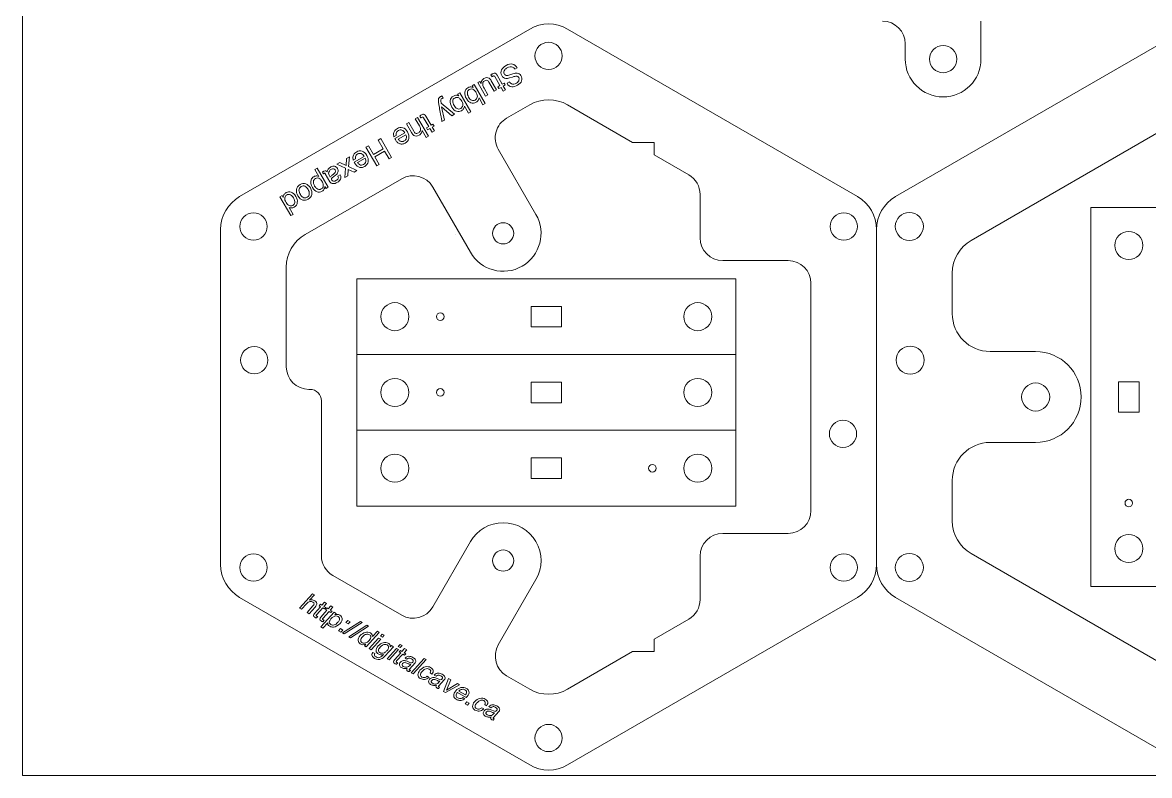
# Model space of a CAD drawing. Header units: millimetres. Extents: x 0 to 380, y -18 to 380.
# Drawn here: x 0 to 148.8, y 0 to 99.3 of the extents above; entities that cross this region are included whole.
import ezdxf

# ---------------------------------------------------------------- set-up
doc = ezdxf.new("R2010")
doc.units = ezdxf.units.MM
for name, color, linetype, lineweight, true_color in [('comments', 30, 'CONTINUOUS', 5, 0xf6921e), ('cutting', 5, 'CONTINUOUS', 5, 0x0000ff), ('engraving', 1, 'CONTINUOUS', 5, 0xff0000)]:
    doc.layers.add(name, color=color, linetype=linetype, lineweight=lineweight, true_color=true_color)

msp = doc.modelspace()

# ---------------------------------------------------------------- linework, layer by layer
at = {"layer": 'comments'}
for p, q in [((0, 380), (0, 0)), ((0, 0), (380, 0))]:
    msp.add_line(p, q, dxfattribs=at)
at = {"layer": 'cutting'}
for p, q in [((66.96, 98.49), (28.66, 76.38)), ((110.26, 76.38), (71.96, 98.49)), ((153.57, 98.49), (115.26, 76.38)), ((126.55, 94.53), (126.55, 99.53)), ((116.55, 96.53), (116.55, 94.53)), ((121.55, 89.53), (121.55, 89.53)), ((63.92, 86.74), (66.96, 88.49)), ((80.55, 83.54), (71.96, 88.49)), ((153.57, 86.95), (125.26, 70.61)), ((83.38, 83.54), (80.55, 83.54)), ((83.38, 81.9), (83.38, 83.54)), ((67.79, 74.03), (62.82, 82.64)), ((87.96, 79.26), (83.38, 81.9)), ((37.32, 71.38), (50.06, 78.74)), ((59.13, 69.03), (54.16, 77.64)), ((89.46, 76.66), (89.46, 70.94)), ((141.07, 74.94), (151.07, 74.94)), ((141.07, 24.94), (141.07, 74.94)), ((26.16, 72.05), (26.16, 27.83)), ((112.76, 72.05), (112.76, 27.83)), ((57.11, 71.33), (57.11, 71.33)), ((34.82, 53.94), (34.82, 67.05)), ((92.46, 67.94), (101.1, 67.94)), ((44.16, 55.54), (44.16, 65.54)), ((44.16, 65.54), (94.16, 65.54)), ((94.16, 65.54), (94.16, 55.54)), ((122.76, 66.28), (122.76, 60.94)), ((104.1, 34.94), (104.1, 64.94)), ((71.16, 61.89), (67.16, 61.89)), ((67.16, 61.89), (67.16, 59.19)), ((71.16, 59.19), (71.16, 61.89)), ((67.16, 59.19), (71.16, 59.19)), ((44.16, 45.54), (44.16, 55.54)), ((44.16, 55.54), (94.16, 55.54)), ((94.16, 55.54), (94.16, 45.54)), ((127.76, 55.94), (133.77, 55.94)), ((37.96, 50.94), (37.82, 50.94)), ((71.16, 51.89), (67.16, 51.89)), ((67.16, 51.89), (67.16, 49.19)), ((71.16, 49.19), (71.16, 51.89)), ((147.42, 51.94), (144.72, 51.94)), ((144.72, 51.94), (144.72, 47.94)), ((147.42, 47.94), (147.42, 51.94)), ((39.46, 28.99), (39.46, 49.44)), ((67.16, 49.19), (71.16, 49.19)), ((144.72, 47.94), (147.42, 47.94)), ((44.16, 45.54), (94.16, 45.54)), ((44.16, 35.54), (44.16, 45.54)), ((94.16, 45.54), (94.16, 45.54)), ((94.16, 45.54), (94.16, 35.54)), ((127.76, 43.94), (133.77, 43.94)), ((71.16, 41.89), (67.16, 41.89)), ((67.16, 41.89), (67.16, 39.19)), ((71.16, 39.19), (71.16, 41.89)), ((67.16, 39.19), (71.16, 39.19)), ((122.76, 38.94), (122.76, 33.6)), ((44.16, 35.54), (94.16, 35.54)), ((92.46, 31.94), (101.1, 31.94)), ((59.13, 30.85), (54.16, 22.24)), ((89.46, 23.22), (89.46, 28.94)), ((153.57, 12.93), (125.26, 29.27)), ((40.96, 26.39), (50.06, 21.14)), ((67.79, 25.85), (62.82, 17.24)), ((151.07, 24.94), (141.07, 24.94)), ((66.96, 1.38), (28.66, 23.49)), ((110.26, 23.49), (71.96, 1.38)), ((153.57, 1.38), (115.26, 23.49)), ((87.96, 20.62), (83.38, 17.97)), ((83.38, 16.34), (83.38, 17.97)), ((80.55, 16.34), (71.96, 11.38)), ((80.55, 16.34), (83.38, 16.34)), ((63.92, 13.14), (66.96, 11.38))]:
    msp.add_line(p, q, dxfattribs=at)
for centre, radius in [((69.46, 94.94), 1.8), ((121.55, 94.53), 1.8), ((30.49, 72.44), 1.8), ((63.46, 71.53), 1.4), ((108.43, 72.44), 1.8), ((117.09, 72.44), 1.85), ((146.07, 69.94), 1.85), ((49.16, 60.54), 1.85), ((55.16, 60.54), 0.5), ((89.16, 60.54), 1.85), ((30.6, 54.8), 1.8), ((117.2, 54.8), 1.85), ((49.16, 50.54), 1.85), ((89.16, 50.54), 1.85), ((55.16, 50.54), 0.5), ((133.77, 49.94), 1.85), ((108.33, 45.08), 1.8), ((49.16, 40.54), 1.85), ((89.16, 40.54), 1.85), ((83.16, 40.54), 0.5), ((146.07, 35.94), 0.5), ((146.07, 29.94), 1.85), ((30.49, 27.44), 1.8), ((63.46, 28.35), 1.4), ((108.43, 27.44), 1.8), ((117.09, 27.44), 1.85), ((69.46, 4.94), 1.8)]:
    msp.add_circle(centre, radius, dxfattribs=at)
for centre, radius, start, end in [((69.46, 94.16), 5, 60, 120), ((113.55, 96.53), 3, 0, 90), ((121.55, 94.53), 5, 180, 270), ((121.55, 94.53), 5, 270, 0), ((69.46, 84.16), 5, 60, 120), ((65.42, 84.14), 3, 120, 210), ((51.56, 76.14), 3, 30, 120), ((86.46, 76.66), 3, 0, 60), ((31.16, 72.05), 5, 120, 180), ((107.76, 72.05), 5, 0, 60), ((117.76, 72.05), 5, 120, 180), ((63.46, 71.53), 5, 210, 30), ((39.82, 67.05), 5, 120, 180), ((92.46, 70.94), 3, 180, 270), ((127.76, 66.28), 5, 120, 180), ((101.1, 64.94), 3, 0, 90), ((127.76, 60.94), 5, 180, 270), ((133.77, 49.94), 6, 270, 90), ((37.82, 53.94), 3, 180, 270), ((37.96, 49.44), 1.5, 0, 90), ((127.76, 38.94), 5, 90, 180), ((101.1, 34.94), 3, 270, 360), ((63.46, 28.35), 5, 330, 150), ((127.76, 33.6), 5, 180, 240), ((92.46, 28.94), 3, 90, 180), ((42.46, 28.99), 3, 180, 240), ((31.16, 27.83), 5, 180, 240), ((107.76, 27.83), 5, 300, 360), ((117.76, 27.83), 5, 180, 240), ((86.46, 23.22), 3, 300, 0), ((51.56, 23.74), 3, 240, 330), ((65.42, 15.74), 3, 150, 240), ((69.46, 15.71), 5, 240, 300), ((69.46, 5.71), 5, 240, 300)]:
    msp.add_arc(centre, radius, start, end, dxfattribs=at)
at = {"layer": 'engraving'}
for p, q in [((61.99, 92.19), (61.85, 92.43)), ((62.65, 92.41), (63.34, 91.22)), ((64.36, 92.45), (64.74, 92.57)), ((65.32, 93.37), (65.01, 93.19)), ((59.37, 91), (59.65, 91.16)), ((59.5, 90.77), (59.37, 91)), ((59.65, 91.16), (61.08, 88.68)), ((60.1, 91.42), (60.39, 91.59)), ((61.14, 89.62), (60.1, 91.42)), ((60.39, 91.59), (60.54, 91.32)), ((62.28, 90.28), (61.59, 91.48)), ((61.89, 91.68), (62.59, 90.46)), ((63.03, 91.04), (62.35, 92.22)), ((62.75, 90.88), (63.03, 91.04)), ((62.89, 90.63), (62.75, 90.88)), ((63.18, 90.79), (62.89, 90.63)), ((63.47, 90.29), (63.18, 90.79)), ((63.34, 91.22), (63.59, 91.36)), ((63.73, 91.11), (63.48, 90.97)), ((63.48, 90.97), (63.77, 90.47)), ((63.59, 91.36), (63.73, 91.11)), ((63.97, 91.33), (64.28, 91.51)), ((64.68, 92.16), (64.29, 92.04)), ((55.4, 89.66), (55.56, 89.39)), ((57.45, 89.89), (57.73, 90.06)), ((57.59, 89.66), (57.45, 89.89)), ((57.73, 90.06), (59.17, 87.57)), ((60.79, 88.51), (60.27, 89.41)), ((60.93, 90.68), (61.44, 89.79)), ((61.44, 89.79), (61.14, 89.62)), ((62.59, 90.46), (62.28, 90.28)), ((63.77, 90.47), (63.47, 90.29)), ((55.28, 88.71), (57.02, 87.24)), ((56.67, 87.04), (55.34, 88.23)), ((55.34, 88.23), (55.7, 86.48)), ((58.87, 87.4), (58.35, 88.3)), ((61.08, 88.68), (60.79, 88.51)), ((51.85, 86.66), (52.15, 86.83)), ((52.4, 85.7), (51.85, 86.66)), ((52.15, 86.83), (53.58, 84.35)), ((52.59, 86.77), (52.45, 87.01)), ((53.64, 85.62), (52.96, 86.79)), ((53.26, 86.99), (53.94, 85.79)), ((55.7, 86.48), (55.37, 86.29)), ((57.02, 87.24), (56.67, 87.04)), ((59.17, 87.57), (58.87, 87.4)), ((50.68, 85.98), (50.99, 86.16)), ((51.35, 84.83), (50.68, 85.98)), ((50.99, 86.16), (51.65, 85.03)), ((53.28, 84.17), (52.75, 85.1)), ((53.35, 85.45), (53.64, 85.62)), ((53.49, 85.2), (53.35, 85.45)), ((53.78, 85.37), (53.49, 85.2)), ((54.07, 84.87), (53.78, 85.37)), ((53.94, 85.79), (54.19, 85.93)), ((54.38, 85.04), (54.07, 84.87)), ((54.33, 85.69), (54.09, 85.55)), ((54.09, 85.55), (54.38, 85.04)), ((54.19, 85.93), (54.33, 85.69)), ((46.97, 83.84), (47.3, 84.04)), ((47.63, 82.68), (46.97, 83.84)), ((47.3, 84.04), (48.73, 81.56)), ((49.33, 84.45), (49.04, 84.28)), ((49.15, 84.03), (50.47, 84.79)), ((50.6, 84.54), (49.6, 83.97)), ((53.58, 84.35), (53.28, 84.17)), ((45.34, 82.9), (45.68, 83.1)), ((46.77, 80.43), (45.34, 82.9)), ((45.68, 83.1), (46.35, 81.94)), ((46.35, 81.94), (47.63, 82.68)), ((47.8, 82.39), (46.52, 81.64)), ((48.39, 81.37), (47.8, 82.39)), ((41.49, 80.68), (41.88, 80.9)), ((42.66, 80.12), (41.49, 80.68)), ((41.88, 80.9), (42.72, 80.49)), ((42.72, 80.49), (42.76, 81.41)), ((42.76, 81.41), (43.15, 81.64)), ((43.15, 81.64), (43.05, 80.34)), ((43.97, 81.35), (43.67, 81.18)), ((43.78, 80.93), (45.1, 81.69)), ((45.23, 81.45), (44.23, 80.87)), ((46.52, 81.64), (47.11, 80.62)), ((47.11, 80.62), (46.77, 80.43)), ((48.73, 81.56), (48.39, 81.37)), ((38.61, 79.97), (38.91, 80.15)), ((39.14, 79.05), (38.61, 79.97)), ((38.91, 80.15), (40.36, 77.63)), ((39.72, 79.37), (39.59, 79.59)), ((40.58, 78.35), (39.98, 79.39)), ((40.49, 79.2), (40.63, 78.96)), ((41.33, 79.21), (40.88, 78.87)), ((40.89, 79.23), (41.06, 79.36)), ((41.65, 79.1), (41.93, 79.26)), ((42.56, 78.9), (42.66, 80.12)), ((42.93, 79.11), (42.56, 78.9)), ((42.98, 79.98), (42.93, 79.11)), ((43.77, 79.59), (42.98, 79.98)), ((43.05, 80.34), (44.16, 79.81)), ((44.16, 79.81), (43.77, 79.59)), ((40.07, 77.46), (39.93, 77.7)), ((40.36, 77.63), (40.07, 77.46)), ((33.99, 76.35), (34.27, 76.51)), ((35.43, 73.87), (33.99, 76.35)), ((34.27, 76.51), (34.41, 76.26)), ((35.19, 74.95), (35.72, 74.04)), ((35.72, 74.04), (35.43, 73.87)), ((36.55, 22.08), (38.27, 23.98)), ((38.53, 23.83), (37.9, 23.12)), ((38.27, 23.98), (38.53, 23.83)), ((37.48, 22.66), (36.82, 21.92)), ((37.57, 21.49), (38.35, 22.36)), ((39.15, 22.39), (39.32, 22.59)), ((39.36, 22.27), (39.15, 22.39)), ((39.32, 22.59), (39.53, 22.46)), ((39.53, 22.46), (39.88, 22.85)), ((40.15, 22.69), (39.8, 22.31)), ((39.88, 22.85), (40.15, 22.69)), ((40.37, 21.98), (40.72, 22.36)), ((40.72, 22.36), (40.99, 22.21)), ((36.82, 21.92), (36.55, 22.08)), ((37.84, 21.33), (37.57, 21.49)), ((38.64, 22.22), (37.84, 21.33)), ((38.53, 21.35), (39.36, 22.27)), ((39.63, 22.12), (38.81, 21.21)), ((38.97, 20.96), (38.81, 20.78)), ((39.37, 20.87), (40.2, 21.79)), ((39.39, 19.6), (41.13, 21.53)), ((39.88, 21.97), (39.63, 22.12)), ((40.47, 21.63), (39.65, 20.73)), ((39.8, 22.31), (40.05, 22.16)), ((40.05, 22.16), (39.88, 21.97)), ((39.99, 21.91), (40.16, 22.1)), ((40.2, 21.79), (39.99, 21.91)), ((40.16, 22.1), (40.37, 21.98)), ((40.72, 21.49), (40.47, 21.63)), ((40.99, 22.21), (40.64, 21.82)), ((40.64, 21.82), (40.89, 21.68)), ((40.89, 21.68), (40.72, 21.49)), ((41.13, 21.53), (41.39, 21.38)), ((41.39, 21.38), (41.22, 21.2)), ((39.66, 19.45), (39.39, 19.6)), ((39.81, 20.48), (39.64, 20.29)), ((40.29, 20.15), (39.66, 19.45)), ((41.73, 19.09), (41.98, 19.37)), ((41.98, 19.37), (42.29, 19.19)), ((42.23, 18.8), (44.63, 20.3)), ((44.85, 20.17), (42.46, 18.67)), ((42.7, 20.17), (42.96, 20.46)), ((43.01, 20), (42.7, 20.17)), ((42.96, 20.46), (43.27, 20.28)), ((43.27, 20.28), (43.01, 20)), ((43.07, 18.31), (45.47, 19.82)), ((45.69, 19.69), (43.29, 18.18)), ((44.63, 20.3), (44.85, 20.17)), ((45.47, 19.82), (45.69, 19.69)), ((42.04, 18.91), (41.73, 19.09)), ((42.29, 19.19), (42.04, 18.91)), ((42.46, 18.67), (42.23, 18.8)), ((43.29, 18.18), (43.07, 18.31)), ((47.11, 18.88), (45.39, 16.97)), ((45.78, 16.75), (47.02, 18.13)), ((47.29, 17.97), (46.05, 16.59)), ((46.22, 18.33), (46.85, 19.03)), ((46.85, 19.03), (47.11, 18.88)), ((47.02, 18.13), (47.29, 17.97)), ((47.25, 18.38), (47.49, 18.65)), ((47.52, 18.23), (47.25, 18.38)), ((47.49, 18.65), (47.76, 18.49)), ((47.76, 18.49), (47.52, 18.23)), ((45.15, 17.11), (45.32, 17.31)), ((45.39, 16.97), (45.15, 17.11)), ((46.05, 16.59), (45.78, 16.75)), ((48.97, 16.99), (47.83, 15.74)), ((48.13, 15.39), (49.37, 16.77)), ((49.64, 16.62), (48.4, 15.24)), ((48.56, 16.96), (48.72, 17.14)), ((48.72, 17.14), (48.97, 16.99)), ((49.37, 16.77), (49.64, 16.62)), ((49.6, 17.03), (49.84, 17.29)), ((49.87, 16.87), (49.6, 17.03)), ((49.72, 16.29), (49.89, 16.48)), ((49.84, 17.29), (50.11, 17.14)), ((50.11, 17.14), (49.87, 16.87)), ((49.89, 16.48), (50.1, 16.36)), ((50.1, 16.36), (50.45, 16.75)), ((50.72, 16.59), (50.37, 16.2)), ((50.45, 16.75), (50.72, 16.59)), ((46.24, 16.22), (46.51, 16.07)), ((48.4, 15.24), (48.13, 15.39)), ((49.1, 15.25), (49.93, 16.17)), ((50.2, 16.01), (49.38, 15.11)), ((49.93, 16.17), (49.72, 16.29)), ((50.45, 15.87), (50.2, 16.01)), ((50.37, 16.2), (50.62, 16.06)), ((50.62, 16.06), (50.45, 15.87)), ((50.76, 15.34), (50.51, 15.48)), ((50.78, 15.07), (51.24, 14.87)), ((51.33, 13.55), (53.04, 15.45)), ((53.3, 15.29), (51.59, 13.39)), ((53.04, 15.45), (53.3, 15.29)), ((49.54, 14.86), (49.37, 14.67)), ((50.91, 14.75), (50.74, 14.82)), ((51.21, 13.87), (51.05, 13.7)), ((51.08, 14.47), (51.25, 14.66)), ((51.82, 14.84), (51.1, 14.04)), ((51.59, 13.39), (51.33, 13.55)), ((54.06, 13.37), (53.8, 13.52)), ((53.41, 13.09), (53.67, 12.94)), ((54.62, 13.11), (54.37, 13.25)), ((54.77, 12.52), (54.59, 12.6)), ((54.63, 12.84), (55.1, 12.65)), ((54.94, 12.25), (55.11, 12.43)), ((55.67, 12.61), (54.96, 11.81)), ((55.58, 11.09), (56.24, 12.81)), ((57.7, 11.97), (55.86, 10.93)), ((56.55, 12.63), (55.96, 11.26)), ((55.96, 11.26), (57.41, 12.14)), ((56.24, 12.81), (56.55, 12.63)), ((57.41, 12.14), (57.7, 11.97)), ((55.07, 11.64), (54.91, 11.47)), ((55.86, 10.93), (55.58, 11.09)), ((58.59, 10.29), (57.44, 10.96)), ((57.61, 11.14), (58.49, 10.63)), ((58.15, 10.27), (58.41, 10.12)), ((58.43, 9.45), (58.68, 9.73)), ((58.74, 9.27), (58.43, 9.45)), ((58.68, 9.73), (58.99, 9.55)), ((58.99, 9.55), (58.74, 9.27)), ((61.27, 9.2), (61.02, 9.35)), ((61.83, 8.94), (61.58, 9.09)), ((60.63, 8.92), (60.89, 8.77)), ((61.98, 8.36), (61.81, 8.43)), ((61.85, 8.68), (62.31, 8.48)), ((62.28, 7.47), (62.12, 7.3)), ((62.16, 8.08), (62.32, 8.27)), ((62.89, 8.45), (62.17, 7.65))]:
    msp.add_line(p, q, dxfattribs=at)
for points in [[(63.84, 93.68), (64.15, 93.86), (64.43, 93.92), (64.7, 93.86)], [(64.7, 93.86), (64.96, 93.8), (65.17, 93.64), (65.32, 93.37)], [(61.85, 92.43), (61.88, 92.46), (61.91, 92.49), (61.94, 92.52)], [(61.94, 92.52), (61.98, 92.54), (62.02, 92.57), (62.06, 92.59)], [(62.09, 92.26), (62.07, 92.25), (62.06, 92.24), (62.04, 92.23)], [(62.06, 92.59), (62.2, 92.68), (62.32, 92.69), (62.41, 92.65)], [(62.22, 92.31), (62.19, 92.31), (62.14, 92.29), (62.09, 92.26)], [(62.35, 92.22), (62.32, 92.28), (62.27, 92.31), (62.22, 92.31)], [(62.41, 92.65), (62.51, 92.61), (62.58, 92.53), (62.65, 92.41)], [(63.29, 92.34), (63.13, 92.61), (63.11, 92.87), (63.25, 93.1)], [(63.25, 93.1), (63.38, 93.33), (63.58, 93.53), (63.84, 93.68)], [(63.81, 91.97), (63.59, 92), (63.41, 92.12), (63.29, 92.34)], [(63.67, 93.13), (63.51, 92.94), (63.48, 92.76), (63.58, 92.58)], [(63.58, 92.58), (63.66, 92.45), (63.76, 92.38), (63.87, 92.37)], [(63.98, 93.38), (63.85, 93.31), (63.75, 93.22), (63.67, 93.13)], [(63.87, 92.37), (63.99, 92.36), (64.15, 92.39), (64.36, 92.45)], [(64.71, 93.47), (64.5, 93.57), (64.26, 93.54), (63.98, 93.38)], [(65.21, 92.29), (65.12, 92.28), (64.95, 92.24), (64.68, 92.16)], [(65.01, 93.19), (64.92, 93.33), (64.82, 93.42), (64.71, 93.47)], [(64.74, 92.57), (64.99, 92.65), (65.17, 92.68), (65.3, 92.67)], [(65.52, 92.11), (65.45, 92.23), (65.34, 92.29), (65.21, 92.29)], [(65.3, 92.67), (65.52, 92.66), (65.68, 92.55), (65.8, 92.35)], [(65.8, 92.35), (65.93, 92.13), (65.96, 91.9), (65.89, 91.67)], [(58.81, 90.75), (58.95, 90.83), (59.08, 90.87), (59.21, 90.86)], [(59.21, 90.86), (59.29, 90.85), (59.39, 90.82), (59.5, 90.77)], [(60.54, 91.32), (60.54, 91.41), (60.55, 91.5), (60.58, 91.58)], [(60.58, 91.58), (60.64, 91.74), (60.76, 91.87), (60.92, 91.96)], [(61.02, 91.66), (60.81, 91.54), (60.72, 91.36), (60.76, 91.13)], [(60.76, 91.13), (60.77, 91.01), (60.83, 90.86), (60.93, 90.68)], [(60.92, 91.96), (61.18, 92.11), (61.4, 92.13), (61.6, 92.01)], [(61.42, 91.68), (61.3, 91.75), (61.17, 91.75), (61.02, 91.66)], [(61.59, 91.48), (61.54, 91.57), (61.48, 91.63), (61.42, 91.68)], [(61.6, 92.01), (61.7, 91.95), (61.8, 91.84), (61.89, 91.68)], [(62.04, 92.23), (62.03, 92.22), (62.01, 92.21), (61.99, 92.19)], [(64.29, 92.04), (64.1, 91.98), (63.94, 91.96), (63.81, 91.97)], [(64.59, 90.88), (64.33, 90.9), (64.13, 91.05), (63.97, 91.33)], [(64.28, 91.51), (64.38, 91.38), (64.47, 91.3), (64.57, 91.26)], [(64.57, 91.26), (64.74, 91.19), (64.96, 91.23), (65.2, 91.37)], [(65.36, 91.08), (65.1, 90.93), (64.84, 90.86), (64.59, 90.88)], [(65.2, 91.37), (65.4, 91.49), (65.52, 91.61), (65.55, 91.74)], [(65.89, 91.67), (65.82, 91.44), (65.64, 91.24), (65.36, 91.08)], [(65.55, 91.74), (65.59, 91.87), (65.58, 92), (65.52, 92.11)], [(54.92, 89.22), (54.93, 89.36), (55.03, 89.48), (55.2, 89.58)], [(55.2, 89.58), (55.25, 89.61), (55.28, 89.62), (55.3, 89.63)], [(55.36, 89.32), (55.31, 89.29), (55.27, 89.25), (55.26, 89.22)], [(55.3, 89.63), (55.33, 89.64), (55.36, 89.65), (55.4, 89.66)], [(55.43, 89.35), (55.4, 89.34), (55.38, 89.33), (55.36, 89.32)], [(55.56, 89.39), (55.5, 89.37), (55.46, 89.36), (55.43, 89.35)], [(56.48, 89.03), (56.51, 89.3), (56.65, 89.51), (56.89, 89.65)], [(57.07, 89.39), (56.9, 89.3), (56.82, 89.16), (56.81, 88.98)], [(56.89, 89.65), (57.03, 89.73), (57.16, 89.76), (57.3, 89.75)], [(57.68, 89.35), (57.49, 89.5), (57.28, 89.52), (57.07, 89.39)], [(57.3, 89.75), (57.38, 89.74), (57.47, 89.71), (57.59, 89.66)], [(57.99, 88.97), (57.89, 89.14), (57.79, 89.27), (57.68, 89.35)], [(58.6, 89.31), (58.44, 89.59), (58.37, 89.87), (58.4, 90.14)], [(58.4, 90.14), (58.43, 90.41), (58.57, 90.61), (58.81, 90.75)], [(59.21, 88.75), (58.98, 88.82), (58.78, 89.01), (58.6, 89.31)], [(58.73, 90.09), (58.72, 89.91), (58.78, 89.72), (58.9, 89.5)], [(58.98, 90.5), (58.82, 90.4), (58.73, 90.27), (58.73, 90.09)], [(58.9, 89.5), (59.01, 89.31), (59.14, 89.18), (59.3, 89.1)], [(59.6, 90.46), (59.41, 90.61), (59.2, 90.62), (58.98, 90.5)], [(59.9, 90.08), (59.81, 90.25), (59.71, 90.38), (59.6, 90.46)], [(59.77, 89.12), (59.9, 89.2), (60, 89.32), (60.04, 89.49)], [(60.04, 89.49), (60.09, 89.65), (60.04, 89.85), (59.9, 90.08)], [(60.27, 89.41), (60.25, 89.28), (60.21, 89.17), (60.15, 89.07)], [(55.04, 88.16), (54.95, 88.72), (54.91, 89.07), (54.92, 89.22)], [(55.2, 87.24), (55.13, 87.62), (55.07, 87.92), (55.04, 88.16)], [(55.26, 89.22), (55.24, 89.18), (55.23, 89.15), (55.23, 89.11)], [(55.23, 89.11), (55.23, 89.1), (55.24, 89.04), (55.25, 88.94)], [(55.25, 88.94), (55.26, 88.84), (55.27, 88.76), (55.28, 88.71)], [(56.68, 88.2), (56.52, 88.49), (56.45, 88.76), (56.48, 89.03)], [(57.29, 87.64), (57.06, 87.71), (56.86, 87.9), (56.68, 88.2)], [(56.81, 88.98), (56.8, 88.8), (56.86, 88.61), (56.99, 88.4)], [(56.99, 88.4), (57.1, 88.21), (57.23, 88.07), (57.38, 87.99)], [(57.38, 87.99), (57.53, 87.92), (57.69, 87.92), (57.85, 88.02)], [(57.85, 88.02), (57.99, 88.1), (58.08, 88.22), (58.12, 88.38)], [(58.23, 87.97), (58.16, 87.87), (58.08, 87.79), (57.97, 87.72)], [(58.12, 88.38), (58.17, 88.54), (58.12, 88.74), (57.99, 88.97)], [(58.35, 88.3), (58.34, 88.18), (58.29, 88.06), (58.23, 87.97)], [(59.89, 88.83), (59.66, 88.7), (59.44, 88.67), (59.21, 88.75)], [(59.3, 89.1), (59.45, 89.02), (59.61, 89.03), (59.77, 89.12)], [(60.15, 89.07), (60.08, 88.97), (59.99, 88.89), (59.89, 88.83)], [(52.45, 87.01), (52.48, 87.04), (52.51, 87.07), (52.55, 87.09)], [(52.55, 87.09), (52.58, 87.12), (52.62, 87.14), (52.67, 87.17)], [(52.65, 86.81), (52.63, 86.8), (52.61, 86.78), (52.59, 86.77)], [(52.69, 86.83), (52.68, 86.83), (52.66, 86.82), (52.65, 86.81)], [(52.67, 87.17), (52.81, 87.25), (52.92, 87.27), (53.02, 87.23)], [(52.82, 86.88), (52.79, 86.88), (52.75, 86.87), (52.69, 86.83)], [(52.96, 86.79), (52.92, 86.86), (52.88, 86.89), (52.82, 86.88)], [(53.02, 87.23), (53.11, 87.18), (53.19, 87.1), (53.26, 86.99)], [(55.37, 86.29), (55.35, 86.43), (55.29, 86.75), (55.2, 87.24)], [(57.97, 87.72), (57.74, 87.59), (57.52, 87.57), (57.29, 87.64)], [(48.99, 84.55), (48.98, 84.65), (49, 84.75), (49.02, 84.83)], [(49.02, 84.83), (49.06, 84.98), (49.14, 85.1), (49.26, 85.21)], [(49.26, 85.21), (49.32, 85.27), (49.4, 85.33), (49.49, 85.38)], [(49.62, 85.1), (49.46, 85.01), (49.36, 84.89), (49.33, 84.73)], [(49.49, 85.38), (49.71, 85.51), (49.95, 85.54), (50.2, 85.47)], [(50.09, 85.16), (49.94, 85.22), (49.79, 85.2), (49.62, 85.1)], [(50.47, 84.79), (50.36, 84.97), (50.23, 85.09), (50.09, 85.16)], [(50.2, 85.47), (50.45, 85.39), (50.66, 85.21), (50.83, 84.92)], [(50.83, 84.92), (51, 84.63), (51.06, 84.34), (51, 84.07)], [(51.66, 84.45), (51.55, 84.52), (51.45, 84.65), (51.35, 84.83)], [(51.65, 85.03), (51.72, 84.89), (51.8, 84.81), (51.86, 84.76)], [(52.26, 84.79), (52.39, 84.87), (52.48, 84.98), (52.53, 85.12)], [(52.53, 85.12), (52.58, 85.27), (52.54, 85.46), (52.4, 85.7)], [(52.75, 85.1), (52.73, 84.96), (52.7, 84.86), (52.66, 84.79)], [(49.04, 84.28), (49.01, 84.35), (48.99, 84.44), (48.99, 84.55)], [(49.41, 83.64), (49.34, 83.72), (49.25, 83.84), (49.15, 84.03)], [(49.33, 84.73), (49.31, 84.64), (49.31, 84.55), (49.33, 84.45)], [(49.71, 83.4), (49.6, 83.45), (49.5, 83.53), (49.41, 83.64)], [(49.6, 83.97), (49.69, 83.84), (49.78, 83.75), (49.87, 83.7)], [(50.12, 83.32), (49.96, 83.31), (49.83, 83.34), (49.71, 83.4)], [(49.87, 83.7), (50.03, 83.6), (50.22, 83.61), (50.41, 83.72)], [(50.54, 83.45), (50.42, 83.37), (50.27, 83.33), (50.12, 83.32)], [(50.41, 83.72), (50.55, 83.8), (50.64, 83.92), (50.67, 84.07)], [(51, 84.07), (50.95, 83.8), (50.8, 83.59), (50.54, 83.45)], [(50.67, 84.07), (50.71, 84.23), (50.69, 84.39), (50.6, 84.54)], [(52.35, 84.49), (52.09, 84.34), (51.86, 84.32), (51.66, 84.45)], [(51.86, 84.76), (51.98, 84.7), (52.11, 84.71), (52.26, 84.79)], [(52.66, 84.79), (52.6, 84.67), (52.5, 84.57), (52.35, 84.49)], [(43.65, 81.73), (43.69, 81.88), (43.77, 82), (43.89, 82.11)], [(43.89, 82.11), (43.95, 82.17), (44.03, 82.23), (44.12, 82.28)], [(44.25, 82.01), (44.09, 81.91), (43.99, 81.79), (43.96, 81.63)], [(44.12, 82.28), (44.35, 82.41), (44.58, 82.44), (44.83, 82.37)], [(44.72, 82.06), (44.57, 82.12), (44.42, 82.1), (44.25, 82.01)], [(45.1, 81.69), (44.99, 81.87), (44.86, 81.99), (44.72, 82.06)], [(44.83, 82.37), (45.08, 82.29), (45.29, 82.11), (45.46, 81.82)], [(40.7, 80.3), (40.87, 80.4), (41.03, 80.43), (41.2, 80.39)], [(41.2, 80.39), (41.36, 80.35), (41.49, 80.25), (41.58, 80.1)], [(43.62, 81.45), (43.62, 81.56), (43.63, 81.65), (43.65, 81.73)], [(43.67, 81.18), (43.64, 81.25), (43.62, 81.34), (43.62, 81.45)], [(44.04, 80.55), (43.97, 80.62), (43.89, 80.75), (43.78, 80.93)], [(43.96, 81.63), (43.94, 81.54), (43.94, 81.45), (43.97, 81.35)], [(44.34, 80.3), (44.23, 80.35), (44.13, 80.44), (44.04, 80.55)], [(44.23, 80.87), (44.32, 80.74), (44.41, 80.65), (44.5, 80.6)], [(44.5, 80.6), (44.67, 80.5), (44.85, 80.51), (45.04, 80.62)], [(45.04, 80.62), (45.18, 80.7), (45.27, 80.82), (45.31, 80.98)], [(45.64, 80.97), (45.58, 80.7), (45.43, 80.49), (45.18, 80.35)], [(45.31, 80.98), (45.34, 81.13), (45.32, 81.29), (45.23, 81.45)], [(45.46, 81.82), (45.63, 81.53), (45.69, 81.25), (45.64, 80.97)], [(38.1, 78.59), (38.17, 78.77), (38.29, 78.91), (38.46, 79.01)], [(38.46, 79.01), (38.6, 79.09), (38.73, 79.13), (38.86, 79.12)], [(39.25, 78.74), (39.06, 78.88), (38.87, 78.89), (38.66, 78.77)], [(38.86, 79.12), (38.93, 79.12), (39.02, 79.09), (39.14, 79.05)], [(39.59, 79.59), (39.63, 79.63), (39.66, 79.66), (39.69, 79.68)], [(39.69, 79.68), (39.71, 79.7), (39.74, 79.72), (39.78, 79.74)], [(39.77, 79.41), (39.76, 79.4), (39.74, 79.38), (39.72, 79.37)], [(39.82, 79.44), (39.8, 79.43), (39.79, 79.42), (39.77, 79.41)], [(39.78, 79.74), (39.89, 79.81), (39.99, 79.81), (40.08, 79.77)], [(39.91, 79.46), (39.89, 79.47), (39.86, 79.46), (39.82, 79.44)], [(39.98, 79.39), (39.96, 79.42), (39.94, 79.44), (39.91, 79.46)], [(40.08, 79.77), (40.12, 79.74), (40.17, 79.69), (40.22, 79.63)], [(40.22, 79.63), (40.24, 79.74), (40.29, 79.87), (40.37, 79.99)], [(40.37, 79.99), (40.45, 80.12), (40.56, 80.22), (40.7, 80.3)], [(40.51, 79.75), (40.39, 79.57), (40.38, 79.39), (40.49, 79.2)], [(40.78, 80), (40.67, 79.94), (40.58, 79.86), (40.51, 79.75)], [(40.63, 78.96), (40.65, 79), (40.69, 79.05), (40.74, 79.1)], [(40.74, 79.1), (40.79, 79.15), (40.84, 79.19), (40.89, 79.23)], [(41.05, 80.06), (40.96, 80.07), (40.87, 80.05), (40.78, 80)], [(40.88, 78.87), (40.82, 78.82), (40.79, 78.77), (40.79, 78.7)], [(41.26, 79.91), (41.21, 80), (41.14, 80.05), (41.05, 80.06)], [(41.06, 79.36), (41.16, 79.44), (41.23, 79.51), (41.27, 79.57)], [(41.27, 79.57), (41.33, 79.68), (41.33, 79.79), (41.26, 79.91)], [(41.65, 79.62), (41.59, 79.47), (41.49, 79.33), (41.33, 79.21)], [(41.58, 80.1), (41.67, 79.93), (41.7, 79.77), (41.65, 79.62)], [(41.7, 78.85), (41.71, 78.92), (41.69, 79), (41.65, 79.1)], [(41.93, 79.26), (42.06, 79.04), (42.07, 78.84), (41.99, 78.68)], [(44.75, 80.22), (44.6, 80.21), (44.46, 80.24), (44.34, 80.3)], [(45.18, 80.35), (45.05, 80.27), (44.91, 80.23), (44.75, 80.22)], [(36.16, 77.31), (36.2, 77.58), (36.36, 77.8), (36.66, 77.98)], [(36.78, 77.7), (36.58, 77.58), (36.49, 77.43), (36.5, 77.23)], [(36.66, 77.98), (36.91, 78.12), (37.15, 78.15), (37.39, 78.07)], [(37.29, 77.74), (37.13, 77.82), (36.96, 77.8), (36.78, 77.7)], [(37.7, 77.33), (37.58, 77.52), (37.45, 77.66), (37.29, 77.74)], [(37.39, 78.07), (37.64, 77.98), (37.84, 77.8), (38, 77.52)], [(38.28, 77.57), (38.05, 77.96), (37.99, 78.3), (38.1, 78.59)], [(38, 77.52), (38.18, 77.21), (38.24, 76.93), (38.19, 76.66)], [(38.88, 77.02), (38.65, 77.1), (38.45, 77.28), (38.28, 77.57)], [(38.41, 78.39), (38.38, 78.22), (38.44, 78.01), (38.57, 77.78)], [(38.66, 78.77), (38.52, 78.69), (38.43, 78.56), (38.41, 78.39)], [(38.57, 77.78), (38.66, 77.63), (38.75, 77.52), (38.85, 77.44)], [(38.85, 77.44), (39.04, 77.29), (39.24, 77.27), (39.45, 77.39)], [(39.52, 78.42), (39.44, 78.56), (39.35, 78.67), (39.25, 78.74)], [(39.45, 77.39), (39.66, 77.51), (39.75, 77.7), (39.7, 77.96)], [(39.7, 77.96), (39.68, 78.09), (39.62, 78.25), (39.52, 78.42)], [(39.84, 77.4), (39.78, 77.27), (39.68, 77.17), (39.54, 77.09)], [(39.93, 77.7), (39.92, 77.58), (39.89, 77.48), (39.84, 77.4)], [(40.99, 78.09), (40.81, 78.09), (40.68, 78.18), (40.58, 78.35)], [(40.79, 78.7), (40.8, 78.67), (40.81, 78.63), (40.84, 78.57)], [(40.84, 78.57), (40.9, 78.47), (40.98, 78.42), (41.08, 78.41)], [(41.58, 78.27), (41.37, 78.14), (41.17, 78.08), (40.99, 78.09)], [(41.08, 78.41), (41.18, 78.41), (41.3, 78.45), (41.44, 78.53)], [(41.44, 78.53), (41.6, 78.62), (41.68, 78.72), (41.7, 78.85)], [(41.99, 78.68), (41.9, 78.51), (41.76, 78.37), (41.58, 78.27)], [(34.41, 76.26), (34.42, 76.41), (34.46, 76.54), (34.52, 76.64)], [(34.52, 76.64), (34.59, 76.75), (34.69, 76.84), (34.81, 76.91)], [(34.63, 76.21), (34.61, 76.04), (34.66, 75.84), (34.79, 75.61)], [(34.87, 76.59), (34.73, 76.51), (34.65, 76.38), (34.63, 76.21)], [(34.81, 76.91), (35.01, 77.02), (35.24, 77.04), (35.48, 76.96)], [(35.38, 76.62), (35.22, 76.7), (35.05, 76.69), (34.87, 76.59)], [(35.78, 76.21), (35.67, 76.4), (35.54, 76.54), (35.38, 76.62)], [(35.48, 76.96), (35.73, 76.87), (35.93, 76.69), (36.09, 76.41)], [(35.94, 75.61), (35.96, 75.78), (35.91, 75.98), (35.78, 76.21)], [(36.09, 76.41), (36.24, 76.15), (36.31, 75.88), (36.28, 75.61)], [(36.37, 76.47), (36.2, 76.76), (36.13, 77.04), (36.16, 77.31)], [(37, 75.92), (36.75, 75.99), (36.54, 76.17), (36.37, 76.47)], [(36.5, 77.23), (36.51, 77.04), (36.57, 76.85), (36.68, 76.66)], [(36.68, 76.66), (36.78, 76.49), (36.88, 76.37), (37, 76.29)], [(37, 76.29), (37.18, 76.18), (37.37, 76.18), (37.58, 76.3)], [(37.73, 76.03), (37.49, 75.9), (37.25, 75.86), (37, 75.92)], [(37.58, 76.3), (37.77, 76.41), (37.86, 76.56), (37.86, 76.75)], [(37.86, 76.75), (37.87, 76.94), (37.81, 77.13), (37.7, 77.33)], [(38.19, 76.66), (38.14, 76.39), (37.99, 76.18), (37.73, 76.03)], [(39.54, 77.09), (39.33, 76.97), (39.11, 76.95), (38.88, 77.02)], [(34.79, 75.61), (34.93, 75.38), (35.07, 75.24), (35.23, 75.19)], [(35.48, 74.88), (35.41, 74.88), (35.31, 74.9), (35.19, 74.95)], [(35.23, 75.19), (35.38, 75.13), (35.53, 75.14), (35.67, 75.22)], [(35.88, 74.99), (35.74, 74.91), (35.61, 74.87), (35.48, 74.88)], [(35.67, 75.22), (35.82, 75.31), (35.91, 75.44), (35.94, 75.61)], [(36.28, 75.61), (36.26, 75.34), (36.13, 75.13), (35.88, 74.99)], [(37.95, 22.96), (37.8, 22.94), (37.65, 22.84), (37.48, 22.66)], [(37.9, 23.12), (38.02, 23.15), (38.12, 23.17), (38.2, 23.17)], [(38.34, 22.88), (38.23, 22.95), (38.1, 22.97), (37.95, 22.96)], [(38.2, 23.17), (38.33, 23.17), (38.46, 23.13), (38.59, 23.06)], [(38.51, 22.61), (38.53, 22.72), (38.47, 22.81), (38.34, 22.88)], [(38.35, 22.36), (38.44, 22.47), (38.5, 22.55), (38.51, 22.61)], [(38.59, 23.06), (38.81, 22.93), (38.91, 22.77), (38.86, 22.58)], [(38.86, 22.58), (38.84, 22.48), (38.76, 22.36), (38.64, 22.22)], [(38.58, 20.87), (38.46, 20.94), (38.4, 21.02), (38.41, 21.1)], [(38.41, 21.1), (38.41, 21.18), (38.45, 21.27), (38.53, 21.35)], [(38.7, 20.81), (38.66, 20.83), (38.62, 20.85), (38.58, 20.87)], [(38.81, 21.21), (38.77, 21.16), (38.76, 21.12), (38.78, 21.08)], [(38.78, 21.08), (38.8, 21.06), (38.83, 21.04), (38.87, 21.01)], [(38.87, 21.01), (38.89, 21), (38.9, 20.99), (38.92, 20.99)], [(38.92, 20.99), (38.93, 20.98), (38.95, 20.97), (38.97, 20.96)], [(39.24, 20.62), (39.25, 20.7), (39.29, 20.78), (39.37, 20.87)], [(41.07, 20.94), (40.96, 20.88), (40.84, 20.78), (40.72, 20.65)], [(41.67, 20.97), (41.48, 21.07), (41.29, 21.07), (41.07, 20.94)], [(41.22, 21.2), (41.33, 21.23), (41.43, 21.24), (41.53, 21.24)], [(41.53, 21.24), (41.66, 21.24), (41.79, 21.21), (41.91, 21.14)], [(41.84, 20.52), (41.91, 20.71), (41.85, 20.86), (41.67, 20.97)], [(41.91, 21.14), (42.09, 21.03), (42.19, 20.89), (42.21, 20.69)], [(38.81, 20.78), (38.77, 20.79), (38.73, 20.8), (38.7, 20.81)], [(39.42, 20.39), (39.3, 20.46), (39.24, 20.53), (39.24, 20.62)], [(39.53, 20.33), (39.5, 20.35), (39.46, 20.36), (39.42, 20.39)], [(39.64, 20.29), (39.61, 20.3), (39.57, 20.31), (39.53, 20.33)], [(39.65, 20.73), (39.61, 20.68), (39.6, 20.64), (39.62, 20.6)], [(39.62, 20.6), (39.63, 20.58), (39.66, 20.55), (39.71, 20.53)], [(39.71, 20.53), (39.73, 20.52), (39.74, 20.51), (39.75, 20.5)], [(39.75, 20.5), (39.77, 20.49), (39.79, 20.49), (39.81, 20.48)], [(40.33, 19.93), (40.31, 19.98), (40.29, 20.06), (40.29, 20.15)], [(40.57, 19.69), (40.45, 19.76), (40.37, 19.84), (40.33, 19.93)], [(40.53, 20.34), (40.47, 20.16), (40.53, 20.02), (40.72, 19.91)], [(40.72, 20.65), (40.63, 20.54), (40.56, 20.44), (40.53, 20.34)], [(41.08, 19.58), (40.89, 19.56), (40.72, 19.6), (40.57, 19.69)], [(40.72, 19.91), (40.84, 19.84), (40.98, 19.83), (41.15, 19.87)], [(41.93, 20.07), (41.66, 19.77), (41.37, 19.61), (41.08, 19.58)], [(41.15, 19.87), (41.31, 19.91), (41.47, 20.02), (41.64, 20.21)], [(41.64, 20.21), (41.74, 20.32), (41.8, 20.42), (41.84, 20.52)], [(42.21, 20.69), (42.22, 20.5), (42.13, 20.29), (41.93, 20.07)], [(44.31, 17.82), (44.3, 18.02), (44.39, 18.23), (44.59, 18.45)], [(44.59, 18.45), (44.77, 18.65), (44.99, 18.79), (45.24, 18.87)], [(44.65, 17.86), (44.63, 17.72), (44.7, 17.6), (44.86, 17.51)], [(44.88, 18.3), (44.75, 18.15), (44.67, 18), (44.65, 17.86)], [(45.36, 18.62), (45.2, 18.58), (45.04, 18.47), (44.88, 18.3)], [(45.24, 18.87), (45.49, 18.95), (45.72, 18.93), (45.94, 18.8)], [(45.81, 18.57), (45.67, 18.64), (45.52, 18.66), (45.36, 18.62)], [(45.77, 17.81), (45.92, 17.98), (46, 18.14), (46, 18.27)], [(46, 18.27), (45.99, 18.4), (45.93, 18.5), (45.81, 18.57)], [(45.94, 18.8), (46.06, 18.73), (46.14, 18.65), (46.18, 18.56)], [(46.18, 18.56), (46.21, 18.5), (46.22, 18.43), (46.22, 18.33)], [(44.6, 17.36), (44.42, 17.46), (44.33, 17.61), (44.31, 17.82)], [(44.94, 17.25), (44.82, 17.26), (44.7, 17.3), (44.6, 17.36)], [(44.86, 17.51), (44.98, 17.44), (45.13, 17.43), (45.29, 17.48)], [(45.32, 17.31), (45.19, 17.26), (45.06, 17.24), (44.94, 17.25)], [(45.29, 17.48), (45.45, 17.52), (45.61, 17.63), (45.77, 17.81)], [(46.67, 16.45), (46.64, 16.63), (46.73, 16.85), (46.95, 17.09)], [(46.97, 16.03), (46.8, 16.13), (46.7, 16.27), (46.67, 16.45)], [(46.95, 17.09), (47.16, 17.32), (47.39, 17.47), (47.63, 17.52)], [(47.21, 16.92), (47.07, 16.76), (46.99, 16.62), (46.99, 16.5)], [(46.99, 16.5), (46.99, 16.37), (47.05, 16.28), (47.17, 16.21)], [(47.55, 17.21), (47.44, 17.15), (47.33, 17.05), (47.21, 16.92)], [(48.14, 17.22), (47.95, 17.32), (47.76, 17.32), (47.55, 17.21)], [(47.63, 17.52), (47.88, 17.58), (48.09, 17.55), (48.28, 17.45)], [(47.78, 16.2), (47.9, 16.26), (48.01, 16.35), (48.11, 16.46)], [(48.11, 16.46), (48.27, 16.63), (48.34, 16.78), (48.34, 16.91)], [(48.34, 16.91), (48.33, 17.04), (48.27, 17.14), (48.14, 17.22)], [(48.28, 17.45), (48.4, 17.38), (48.49, 17.29), (48.53, 17.18)], [(48.53, 17.18), (48.55, 17.12), (48.56, 17.05), (48.56, 16.96)], [(46.15, 15.8), (46.1, 15.93), (46.13, 16.07), (46.24, 16.22)], [(46.49, 15.45), (46.32, 15.55), (46.21, 15.66), (46.15, 15.8)], [(46.51, 16.07), (46.47, 16), (46.45, 15.93), (46.46, 15.88)], [(46.46, 15.88), (46.47, 15.79), (46.54, 15.71), (46.67, 15.64)], [(47.37, 15.37), (47.09, 15.25), (46.8, 15.27), (46.49, 15.45)], [(46.67, 15.64), (46.87, 15.52), (47.06, 15.51), (47.24, 15.6)], [(47.32, 15.92), (47.21, 15.92), (47.1, 15.96), (46.97, 16.03)], [(47.17, 16.21), (47.37, 16.1), (47.57, 16.1), (47.78, 16.2)], [(47.24, 15.6), (47.34, 15.65), (47.48, 15.77), (47.65, 15.96)], [(47.65, 15.96), (47.53, 15.92), (47.42, 15.91), (47.32, 15.92)], [(47.83, 15.74), (47.67, 15.56), (47.52, 15.44), (47.37, 15.37)], [(48.97, 15), (48.98, 15.08), (49.02, 15.16), (49.1, 15.25)], [(49.15, 14.77), (49.03, 14.84), (48.97, 14.92), (48.97, 15)], [(49.38, 15.11), (49.34, 15.06), (49.33, 15.02), (49.35, 14.98)], [(49.35, 14.98), (49.36, 14.96), (49.39, 14.94), (49.44, 14.91)], [(49.44, 14.91), (49.46, 14.9), (49.47, 14.89), (49.48, 14.88)], [(49.48, 14.88), (49.5, 14.88), (49.52, 14.87), (49.54, 14.86)], [(49.77, 14.55), (49.74, 14.69), (49.79, 14.81), (49.89, 14.93)], [(49.89, 14.93), (50.01, 15.06), (50.14, 15.13), (50.3, 15.15)], [(50.47, 14.9), (50.35, 14.9), (50.25, 14.86), (50.17, 14.77)], [(50.3, 15.15), (50.45, 15.16), (50.61, 15.14), (50.78, 15.07)], [(50.74, 14.82), (50.63, 14.87), (50.54, 14.89), (50.47, 14.9)], [(50.51, 15.48), (50.67, 15.65), (50.84, 15.73), (51.02, 15.73)], [(50.97, 15.46), (50.9, 15.44), (50.83, 15.4), (50.76, 15.34)], [(51.35, 15.39), (51.21, 15.47), (51.09, 15.49), (50.97, 15.46)], [(51.02, 15.73), (51.2, 15.72), (51.38, 15.67), (51.54, 15.58)], [(51.58, 15.18), (51.55, 15.25), (51.47, 15.32), (51.35, 15.39)], [(51.42, 14.87), (51.45, 14.88), (51.49, 14.91), (51.52, 14.95)], [(51.52, 14.95), (51.59, 15.03), (51.61, 15.1), (51.58, 15.18)], [(51.54, 15.58), (51.72, 15.47), (51.84, 15.36), (51.9, 15.23)], [(51.9, 15.23), (51.96, 15.1), (51.93, 14.97), (51.82, 14.84)], [(49.26, 14.71), (49.23, 14.73), (49.19, 14.75), (49.15, 14.77)], [(49.37, 14.67), (49.34, 14.68), (49.3, 14.7), (49.26, 14.71)], [(50.02, 14.23), (49.88, 14.31), (49.79, 14.42), (49.77, 14.55)], [(50.42, 14.11), (50.28, 14.12), (50.14, 14.16), (50.02, 14.23)], [(50.17, 14.77), (50.11, 14.71), (50.09, 14.64), (50.11, 14.57)], [(50.11, 14.57), (50.14, 14.49), (50.18, 14.44), (50.26, 14.39)], [(50.26, 14.39), (50.35, 14.34), (50.46, 14.3), (50.58, 14.29)], [(50.8, 14.13), (50.69, 14.1), (50.56, 14.09), (50.42, 14.11)], [(50.58, 14.29), (50.79, 14.27), (50.95, 14.33), (51.08, 14.47)], [(50.85, 13.78), (50.76, 13.83), (50.72, 13.9), (50.73, 13.98)], [(50.73, 13.98), (50.73, 14.02), (50.76, 14.07), (50.8, 14.13)], [(50.94, 13.73), (50.92, 13.74), (50.89, 13.76), (50.85, 13.78)], [(51.09, 14.69), (51.02, 14.71), (50.97, 14.73), (50.91, 14.75)], [(51.05, 13.7), (51, 13.71), (50.96, 13.72), (50.94, 13.73)], [(51.1, 14.04), (51.08, 14.02), (51.06, 13.99), (51.06, 13.97)], [(51.06, 13.97), (51.06, 13.95), (51.08, 13.93), (51.11, 13.91)], [(51.25, 14.66), (51.2, 14.66), (51.15, 14.67), (51.09, 14.69)], [(51.11, 13.91), (51.12, 13.9), (51.14, 13.9), (51.15, 13.89)], [(51.15, 13.89), (51.17, 13.88), (51.19, 13.87), (51.21, 13.87)], [(51.24, 14.87), (51.31, 14.84), (51.37, 14.84), (51.42, 14.87)], [(52.21, 13.28), (52.2, 13.48), (52.29, 13.68), (52.47, 13.88)], [(52.47, 13.88), (52.69, 14.12), (52.93, 14.28), (53.18, 14.33)], [(52.75, 13.72), (52.62, 13.58), (52.55, 13.44), (52.53, 13.31)], [(53.13, 14.02), (53, 13.96), (52.87, 13.85), (52.75, 13.72)], [(53.69, 14.03), (53.52, 14.13), (53.34, 14.13), (53.13, 14.02)], [(53.18, 14.33), (53.44, 14.39), (53.67, 14.36), (53.88, 14.24)], [(53.89, 13.79), (53.88, 13.88), (53.82, 13.96), (53.69, 14.03)], [(53.8, 13.52), (53.86, 13.61), (53.89, 13.7), (53.89, 13.79)], [(53.88, 14.24), (54.06, 14.14), (54.17, 14.01), (54.21, 13.87)], [(54.21, 13.87), (54.25, 13.73), (54.2, 13.56), (54.06, 13.37)], [(54.37, 13.25), (54.53, 13.42), (54.7, 13.5), (54.88, 13.5)], [(54.88, 13.5), (55.06, 13.5), (55.23, 13.45), (55.39, 13.35)], [(52.52, 12.8), (52.32, 12.92), (52.21, 13.08), (52.21, 13.28)], [(52.53, 13.31), (52.52, 13.17), (52.58, 13.07), (52.72, 12.98)], [(53.09, 12.66), (52.89, 12.65), (52.71, 12.69), (52.52, 12.8)], [(52.72, 12.98), (52.83, 12.92), (52.95, 12.9), (53.06, 12.92)], [(53.06, 12.92), (53.18, 12.94), (53.3, 13), (53.41, 13.09)], [(53.67, 12.94), (53.48, 12.77), (53.28, 12.68), (53.09, 12.66)], [(53.63, 12.33), (53.6, 12.46), (53.64, 12.58), (53.75, 12.7)], [(53.88, 12), (53.73, 12.09), (53.65, 12.19), (53.63, 12.33)], [(53.75, 12.7), (53.87, 12.83), (54, 12.9), (54.16, 12.92)], [(54.28, 11.88), (54.13, 11.89), (54, 11.93), (53.88, 12)], [(54.03, 12.55), (53.97, 12.48), (53.95, 12.41), (53.97, 12.34)], [(53.97, 12.34), (53.99, 12.27), (54.04, 12.21), (54.12, 12.16)], [(54.33, 12.67), (54.21, 12.67), (54.11, 12.63), (54.03, 12.55)], [(54.12, 12.16), (54.21, 12.11), (54.32, 12.08), (54.44, 12.06)], [(54.16, 12.92), (54.31, 12.94), (54.47, 12.91), (54.63, 12.84)], [(54.65, 11.9), (54.54, 11.87), (54.42, 11.87), (54.28, 11.88)], [(54.59, 12.6), (54.49, 12.64), (54.4, 12.66), (54.33, 12.67)], [(54.44, 12.06), (54.65, 12.04), (54.81, 12.1), (54.94, 12.25)], [(54.58, 11.75), (54.59, 11.79), (54.61, 11.84), (54.65, 11.9)], [(54.83, 13.23), (54.76, 13.22), (54.69, 13.17), (54.62, 13.11)], [(54.94, 12.46), (54.88, 12.48), (54.82, 12.5), (54.77, 12.52)], [(55.21, 13.16), (55.07, 13.24), (54.94, 13.27), (54.83, 13.23)], [(55.11, 12.43), (55.06, 12.43), (55.01, 12.44), (54.94, 12.46)], [(55.1, 12.65), (55.16, 12.62), (55.23, 12.62), (55.28, 12.64)], [(55.44, 12.95), (55.41, 13.02), (55.33, 13.09), (55.21, 13.16)], [(55.28, 12.64), (55.31, 12.65), (55.34, 12.68), (55.38, 12.72)], [(55.38, 12.72), (55.45, 12.8), (55.47, 12.88), (55.44, 12.95)], [(55.39, 13.35), (55.58, 13.25), (55.7, 13.13), (55.76, 13)], [(55.76, 13), (55.82, 12.87), (55.79, 12.74), (55.67, 12.61)], [(54.71, 11.55), (54.62, 11.6), (54.57, 11.67), (54.58, 11.75)], [(54.8, 11.5), (54.77, 11.51), (54.74, 11.53), (54.71, 11.55)], [(54.91, 11.47), (54.86, 11.48), (54.82, 11.49), (54.8, 11.5)], [(54.96, 11.81), (54.93, 11.79), (54.92, 11.77), (54.92, 11.75)], [(54.92, 11.75), (54.92, 11.72), (54.93, 11.7), (54.97, 11.68)], [(54.97, 11.68), (54.98, 11.68), (55, 11.67), (55.01, 11.66)], [(55.01, 11.66), (55.03, 11.65), (55.05, 11.65), (55.07, 11.64)], [(56.93, 10.53), (56.9, 10.73), (56.99, 10.94), (57.2, 11.17)], [(57.26, 10.05), (57.06, 10.16), (56.95, 10.32), (56.93, 10.53)], [(57.2, 11.17), (57.4, 11.39), (57.63, 11.53), (57.89, 11.59)], [(57.25, 10.55), (57.24, 10.43), (57.31, 10.32), (57.46, 10.24)], [(57.44, 10.96), (57.31, 10.82), (57.25, 10.68), (57.25, 10.55)], [(58.01, 11.36), (57.86, 11.33), (57.72, 11.26), (57.61, 11.14)], [(57.89, 11.59), (58.15, 11.65), (58.39, 11.62), (58.62, 11.49)], [(58.42, 11.3), (58.3, 11.37), (58.16, 11.39), (58.01, 11.36)], [(58.63, 10.92), (58.66, 11.07), (58.59, 11.2), (58.42, 11.3)], [(58.49, 10.63), (58.57, 10.74), (58.61, 10.84), (58.63, 10.92)], [(58.84, 10.61), (58.8, 10.54), (58.72, 10.43), (58.59, 10.29)], [(58.62, 11.49), (58.73, 11.43), (58.82, 11.34), (58.88, 11.23)], [(58.96, 10.92), (58.95, 10.81), (58.91, 10.71), (58.84, 10.61)], [(58.88, 11.23), (58.94, 11.13), (58.97, 11.02), (58.96, 10.92)], [(57.49, 9.94), (57.41, 9.97), (57.34, 10), (57.26, 10.05)], [(57.46, 10.24), (57.6, 10.16), (57.75, 10.13), (57.9, 10.17)], [(57.92, 9.91), (57.77, 9.89), (57.63, 9.9), (57.49, 9.94)], [(57.9, 10.17), (57.99, 10.19), (58.07, 10.22), (58.15, 10.27)], [(58.18, 9.99), (58.09, 9.95), (58, 9.92), (57.92, 9.91)], [(58.41, 10.12), (58.35, 10.07), (58.28, 10.03), (58.18, 9.99)], [(59.42, 9.11), (59.42, 9.32), (59.5, 9.52), (59.68, 9.72)], [(59.74, 8.63), (59.53, 8.75), (59.42, 8.91), (59.42, 9.11)], [(59.68, 9.72), (59.9, 9.96), (60.14, 10.11), (60.4, 10.17)], [(59.75, 9.14), (59.73, 9.01), (59.79, 8.9), (59.94, 8.82)], [(59.96, 9.55), (59.84, 9.41), (59.77, 9.28), (59.75, 9.14)], [(60.35, 9.86), (60.22, 9.79), (60.09, 9.69), (59.96, 9.55)], [(60.91, 9.87), (60.74, 9.96), (60.55, 9.96), (60.35, 9.86)], [(60.4, 10.17), (60.65, 10.23), (60.89, 10.19), (61.09, 10.07)], [(61.1, 9.62), (61.09, 9.71), (61.03, 9.79), (60.91, 9.87)], [(61.02, 9.35), (61.08, 9.44), (61.1, 9.54), (61.1, 9.62)], [(61.09, 10.07), (61.27, 9.97), (61.38, 9.85), (61.42, 9.71)], [(61.42, 9.71), (61.47, 9.57), (61.42, 9.4), (61.27, 9.2)], [(61.58, 9.09), (61.74, 9.25), (61.91, 9.34), (62.09, 9.33)], [(62.04, 9.07), (61.98, 9.05), (61.91, 9.01), (61.83, 8.94)], [(62.42, 9), (62.28, 9.08), (62.16, 9.1), (62.04, 9.07)], [(62.09, 9.33), (62.28, 9.33), (62.45, 9.28), (62.61, 9.19)], [(62.65, 8.78), (62.62, 8.86), (62.54, 8.93), (62.42, 9)], [(62.61, 9.19), (62.79, 9.08), (62.92, 8.96), (62.97, 8.84)], [(60.3, 8.5), (60.11, 8.48), (59.92, 8.52), (59.74, 8.63)], [(59.94, 8.82), (60.05, 8.75), (60.16, 8.73), (60.28, 8.76)], [(60.28, 8.76), (60.39, 8.78), (60.51, 8.83), (60.63, 8.92)], [(60.89, 8.77), (60.69, 8.61), (60.5, 8.51), (60.3, 8.5)], [(60.84, 8.16), (60.82, 8.29), (60.86, 8.42), (60.96, 8.54)], [(61.09, 7.84), (60.95, 7.92), (60.86, 8.03), (60.84, 8.16)], [(60.96, 8.54), (61.08, 8.66), (61.22, 8.74), (61.37, 8.75)], [(61.49, 7.71), (61.35, 7.73), (61.22, 7.77), (61.09, 7.84)], [(61.25, 8.38), (61.18, 8.31), (61.16, 8.24), (61.19, 8.17)], [(61.19, 8.17), (61.21, 8.1), (61.26, 8.04), (61.33, 8)], [(61.54, 8.5), (61.42, 8.51), (61.33, 8.47), (61.25, 8.38)], [(61.33, 8), (61.43, 7.95), (61.53, 7.91), (61.66, 7.9)], [(61.37, 8.75), (61.53, 8.77), (61.68, 8.75), (61.85, 8.68)], [(61.87, 7.74), (61.76, 7.71), (61.63, 7.7), (61.49, 7.71)], [(61.81, 8.43), (61.7, 8.48), (61.61, 8.5), (61.54, 8.5)], [(61.66, 7.9), (61.86, 7.88), (62.03, 7.94), (62.16, 8.08)], [(61.92, 7.39), (61.83, 7.44), (61.79, 7.5), (61.8, 7.59)], [(61.8, 7.59), (61.8, 7.63), (61.83, 7.68), (61.87, 7.74)], [(62.16, 8.3), (62.1, 8.31), (62.04, 8.33), (61.98, 8.36)], [(62.17, 7.65), (62.15, 7.62), (62.14, 7.6), (62.13, 7.58)], [(62.13, 7.58), (62.13, 7.56), (62.15, 7.54), (62.18, 7.52)], [(62.32, 8.27), (62.28, 8.27), (62.22, 8.28), (62.16, 8.3)], [(62.18, 7.52), (62.2, 7.51), (62.21, 7.5), (62.23, 7.5)], [(62.23, 7.5), (62.24, 7.49), (62.26, 7.48), (62.28, 7.47)], [(62.31, 8.48), (62.38, 8.45), (62.44, 8.45), (62.5, 8.48)], [(62.5, 8.48), (62.53, 8.49), (62.56, 8.52), (62.59, 8.56)], [(62.59, 8.56), (62.66, 8.63), (62.68, 8.71), (62.65, 8.78)], [(62.97, 8.84), (63.03, 8.71), (63.01, 8.58), (62.89, 8.45)], [(62.01, 7.34), (61.99, 7.35), (61.96, 7.36), (61.92, 7.39)], [(62.12, 7.3), (62.07, 7.32), (62.04, 7.33), (62.01, 7.34)]]:
    msp.add_open_spline(points, degree=3, dxfattribs=at)

doc.saveas('drawing.dxf')
